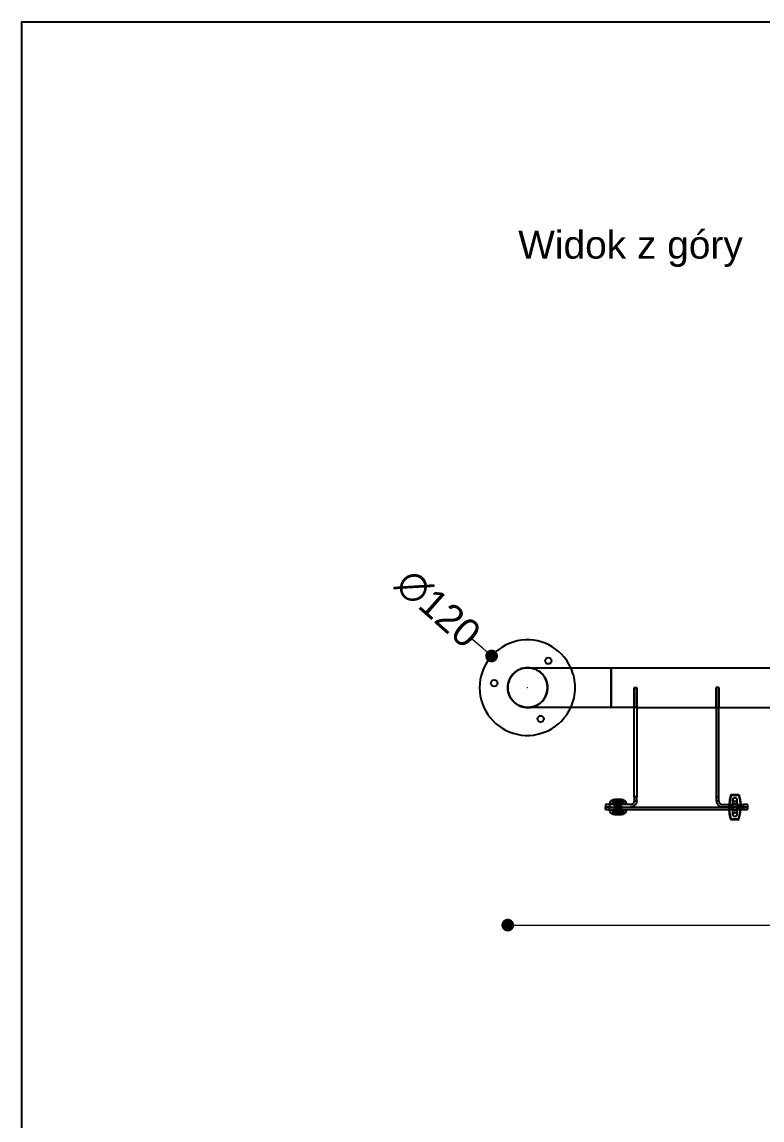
# Model space of a CAD drawing. Header units: millimetres. Extents: x 10366 to 13995, y 24552 to 29685.
# Drawn here: x 10366 to 11296, y 28305 to 29685 of the extents above; entities that cross this region are included whole.
import ezdxf

# ---------------------------------------------------------------- set-up
doc = ezdxf.new("R2010")
doc.units = ezdxf.units.MM
doc.header["$LTSCALE"] = 3
for name, color, linetype in [('Cyan', 120, 'Continuous'), ('Default', 7, 'Continuous'), ('Green', 3, 'Continuous'), ('Hidden_lines', 7, 'Continuous'), ('Red', 1, 'Continuous')]:
    doc.layers.add(name, color=color, linetype=linetype)
doc.styles.get("Standard").update_dxf_attribs({"font": 'arial.ttf'})
doc.dimstyles.new('MATEUSZ', dxfattribs={"dimtxt": 35, "dimasz": 16, "dimexe": 0.18, "dimexo": 0.0625, "dimgap": 0.09, "dimtad": 0, "dimdec": 0, "dimdsep": 46, "dimtxsty": 'Standard', "dimblk": 'DOT', "dimcen": 0.09, "dimse1": 1, "dimse2": 1, "dimadec": 0, "dimazin": 0, "dimtfac": 1, "dimtdec": 0, "dimtofl": 0, "dimtmove": 0, "dimatfit": 3, "dimfxl": 1, "dimtolj": 1, "dimtzin": 0, "dimlwd": 9, "dimlwe": 9, "dimarcsym": 0})

# ---------------------------------------------------------------- blocks, each defined once
blk = doc.blocks.new('_Dot')
at = {"color": 0, "linetype": 'ByBlock', "lineweight": -2}
blk.add_line((-0.5, 0), (-1, 0), dxfattribs=at)
at = {"color": 0, "linetype": 'ByBlock', "const_width": 0.5}
blk.add_lwpolyline([(-0.25, 0, 1), (0.25, 0, 1)], format="xyb", close=True, dxfattribs=at)
blk = doc.blocks.new('*D30')
at = {"color": 0, "lineweight": 9, "transparency": 16777216}
for p, q in [((10992.6, 28550.2), (12054, 28550.2)), ((13220.6, 28550.2), (12159.2, 28550.2))]:
    blk.add_line(p, q, dxfattribs=at)
at = {"layer": 'Defpoints', "color": 0, "transparency": 16777216}
for p in [(10976.6, 28848.5), (13236.6, 28848.5), (13236.6, 28550.2)]:
    blk.add_point(p, dxfattribs=at)
at = {"color": 0, "lineweight": 9, "transparency": 16777216, "xscale": 16, "yscale": 16, "zscale": 16, "rotation": 180}
blk.add_blockref('_Dot', (10976.6, 28550.2), dxfattribs=at)
at = {"color": 0, "lineweight": 9, "transparency": 16777216, "xscale": 16, "yscale": 16, "zscale": 16}
blk.add_blockref('_Dot', (13236.6, 28550.2), dxfattribs=at)
at = {"color": 0, "transparency": 16777216, "insert": (12106.6, 28550.2), "char_height": 35, "attachment_point": 5}
blk.add_mtext('\\A1;2260', dxfattribs=at)
blk = doc.blocks.new('*D32')
at = {"color": 0, "lineweight": 9, "transparency": 16777216}
for p, q in [((10932.3, 28909.5), (10944.3, 28898.9)), ((11001.1, 28848.5), (11001.3, 28848.5)), ((11001.2, 28848.4), (11001.2, 28848.6))]:
    blk.add_line(p, q, dxfattribs=at)
at = {"layer": 'Defpoints', "color": 0, "transparency": 16777216}
for p in [(10956.3, 28888.3), (11046.2, 28808.8)]:
    blk.add_point(p, dxfattribs=at)
at = {"color": 0, "lineweight": 9, "transparency": 16777216, "xscale": 16, "yscale": 16, "zscale": 16, "rotation": 318.5101208558178}
blk.add_blockref('_Dot', (10956.3, 28888.3), dxfattribs=at)
at = {"color": 0, "transparency": 16777216, "insert": (10889.1, 28947.7), "char_height": 35, "attachment_point": 5, "rotation": 318.5101}
blk.add_mtext('\\A1;∅120', dxfattribs=at)

msp = doc.modelspace()

# ---------------------------------------------------------------- linework, layer by layer
msp.add_line((11116.9, 28873.5), (13086.6, 28873.5))
msp.add_lwpolyline([(10366.2, 24552.5), (10366.2, 29684.6), (13995, 29684.6), (13995, 24552.5)], close=True)
at = {"layer": 'Cyan', "color": 0}
for p, q in [((11257.4, 28714.1), (11266.5, 28714.1)), ((11257.4, 28713.5), (11266.5, 28713.5)), ((11257.4, 28683.5), (11266.5, 28683.5)), ((11257.4, 28682.9), (11266.5, 28682.9))]:
    msp.add_line(p, q, dxfattribs=at)
for points in [[(11256.9, 28713.7, 0), (11255.3, 28707.7, 0), (11254.6, 28701.5, 0)], [(11257.4, 28713.5, 0), (11256, 28707.6, 0), (11255.2, 28701.5, 0)], [(11257.4, 28713.5, 0), (11257, 28713.6, 0), (11256.9, 28713.7, 0), (11256.9, 28713.7, 0), (11256.9, 28713.7, 0), (11256.9, 28713.7, 0), (11256.9, 28713.7, 0), (11256.9, 28713.7, 0), (11256.9, 28713.7, 0), (11256.9, 28713.7, 0), (11256.9, 28713.7, 0), (11256.9, 28713.7, 0), (11256.9, 28713.7, 0), (11256.9, 28713.7, 0), (11256.9, 28713.7, 0), (11256.9, 28713.7, 0), (11256.9, 28713.7, 0), (11256.9, 28713.7, 0), (11256.9, 28713.7, 0)], [(11257.4, 28714.1, 0), (11257.4, 28714.1, 0), (11257.4, 28714.1, 0), (11257.4, 28714.1, 0), (11257.4, 28714.1, 0), (11257.4, 28714.1, 0), (11257.4, 28714.1, 0), (11257.4, 28714.1, 0), (11257.4, 28714.1, 0), (11257.4, 28714.1, 0), (11257.4, 28714.1, 0), (11257.4, 28714.1, 0), (11257.4, 28714.1, 0), (11257.4, 28714.1, 0), (11257.4, 28714.1, 0), (11257.4, 28714.1, 0), (11257.4, 28713.5, 0)], [(11266.5, 28713.5, 0), (11266.5, 28714.1, 0)], [(11267.1, 28713.7, 0), (11267.1, 28713.7, 0), (11267.1, 28713.7, 0), (11267.1, 28713.7, 0), (11267.1, 28713.7, 0), (11267.1, 28713.7, 0), (11267.1, 28713.7, 0), (11267.1, 28713.7, 0), (11267.1, 28713.7, 0), (11267.1, 28713.7, 0), (11267.1, 28713.7, 0), (11267.1, 28713.7, 0), (11267.1, 28713.7, 0), (11267.1, 28713.7, 0), (11267.1, 28713.7, 0), (11267.1, 28713.7, 0), (11267.1, 28713.7, 0), (11266.5, 28713.5, 0)], [(11266.5, 28713.5, 0), (11268, 28707.6, 0), (11268.8, 28701.5, 0)], [(11267.1, 28713.7, 0), (11268.6, 28707.7, 0), (11269.4, 28701.5, 0)], [(11256.9, 28683.3, 0), (11255.3, 28689.4, 0), (11254.6, 28695.5, 0)], [(11257.4, 28683.5, 0), (11256, 28689.4, 0), (11255.2, 28695.5, 0)], [(11266.5, 28683.5, 0), (11268, 28689.4, 0), (11268.8, 28695.5, 0)], [(11267.1, 28683.3, 0), (11268.6, 28689.4, 0), (11269.4, 28695.5, 0)], [(11256.9, 28683.3, 0), (11256.9, 28683.3, 0), (11256.9, 28683.3, 0), (11256.9, 28683.3, 0), (11256.9, 28683.3, 0), (11256.9, 28683.3, 0), (11256.9, 28683.3, 0), (11256.9, 28683.3, 0), (11256.9, 28683.3, 0), (11256.9, 28683.3, 0), (11256.9, 28683.3, 0), (11256.9, 28683.3, 0), (11256.9, 28683.3, 0), (11256.9, 28683.3, 0), (11256.9, 28683.3, 0), (11256.9, 28683.3, 0), (11256.9, 28683.3, 0), (11257.4, 28683.5, 0)], [(11257.4, 28683.5, 0), (11257.4, 28683.1, 0), (11257.4, 28682.9, 0), (11257.4, 28682.9, 0), (11257.4, 28682.9, 0), (11257.4, 28682.9, 0), (11257.4, 28682.9, 0), (11257.4, 28682.9, 0), (11257.4, 28682.9, 0), (11257.4, 28682.9, 0), (11257.4, 28682.9, 0), (11257.4, 28682.9, 0), (11257.4, 28682.9, 0), (11257.4, 28682.9, 0), (11257.4, 28682.9, 0), (11257.4, 28682.9, 0), (11257.4, 28682.9, 0), (11257.4, 28682.9, 0), (11257.4, 28682.9, 0)], [(11266.5, 28683.5, 0), (11267, 28683.4, 0), (11267.1, 28683.3, 0), (11267.1, 28683.3, 0), (11267.1, 28683.3, 0), (11267.1, 28683.3, 0), (11267.1, 28683.3, 0), (11267.1, 28683.3, 0), (11267.1, 28683.3, 0), (11267.1, 28683.3, 0), (11267.1, 28683.3, 0), (11267.1, 28683.3, 0), (11267.1, 28683.3, 0), (11267.1, 28683.3, 0), (11267.1, 28683.3, 0), (11267.1, 28683.3, 0), (11267.1, 28683.3, 0), (11267.1, 28683.3, 0), (11267.1, 28683.3, 0)], [(11266.5, 28682.9, 0), (11266.5, 28682.9, 0), (11266.5, 28682.9, 0), (11266.5, 28682.9, 0), (11266.5, 28682.9, 0), (11266.5, 28682.9, 0), (11266.5, 28682.9, 0), (11266.5, 28682.9, 0), (11266.5, 28682.9, 0), (11266.5, 28682.9, 0), (11266.5, 28682.9, 0), (11266.5, 28682.9, 0), (11266.5, 28682.9, 0), (11266.5, 28682.9, 0), (11266.5, 28682.9, 0), (11266.5, 28683, 0), (11266.5, 28683.5, 0)]]:
    msp.add_polyline3d(points, dxfattribs=at)
for centre, start, end in [((11257.4, 28713.5), 90, 162.343), ((11266.5, 28713.5), 17.657, 90), ((11257.4, 28683.5), 197.657, 270), ((11257.4, 28683.5), 197.657, 270), ((11266.5, 28683.5), 270, 342.343)]:
    msp.add_arc(centre, 0.625, start, end, dxfattribs=at)
at = {"layer": 'Default', "color": 0}
for p, q in [((11106.6, 28873.5), (11116.9, 28873.5)), ((11135.6, 28711.5), (11135.6, 28848.3)), ((11135.6, 28848.3), (11138.6, 28848.3)), ((11138.6, 28848.3), (11138.6, 28711.5)), ((11238.6, 28848.3), (11238.6, 28711.5)), ((11241.6, 28848.3), (11238.6, 28848.3)), ((11241.6, 28711.5), (11241.6, 28848.3)), ((11135.6, 28823.5), (11106.6, 28823.5)), ((11138.6, 28823.5), (11238.6, 28823.5)), ((11241.6, 28823.5), (11441.6, 28823.5)), ((11138.6, 28711.5), (11135.6, 28711.5)), ((11138.6, 28706.5), (11135.6, 28706.5)), ((11238.6, 28711.5), (11241.6, 28711.5)), ((11238.6, 28706.5), (11241.6, 28706.5)), ((11099.6, 28701.5), (11099.6, 28698.5)), ((11099.6, 28695.5), (11099.6, 28698.5)), ((11130.6, 28701.5), (11104.6, 28701.5)), ((11104.6, 28701.5), (11104.6, 28698.5)), ((11104.6, 28698.5), (11272.6, 28698.5)), ((11104.6, 28695.5), (11104.6, 28698.5)), ((11104.6, 28698.5), (11130.6, 28698.5)), ((11104.6, 28695.5), (11272.6, 28695.5)), ((11246.6, 28701.5), (11272.6, 28701.5)), ((11272.6, 28698.5), (11246.6, 28698.5)), ((11272.6, 28701.5), (11272.6, 28698.5)), ((11272.6, 28698.5), (11272.6, 28695.5)), ((11277.6, 28701.5), (11277.6, 28698.5)), ((11277.6, 28698.5), (11277.6, 28695.5))]:
    msp.add_line(p, q, dxfattribs=at)
for points in [[(10976.6, 28848.5, 0), (10976.8, 28851.2, 0), (10977.2, 28853.8, 0), (10977.9, 28856.3, 0), (10978.8, 28858.8, 0), (10980.1, 28861.2, 0), (10981.5, 28863.4, 0), (10983.2, 28865.4, 0), (10985.1, 28867.3, 0), (10987.2, 28868.9, 0), (10989.4, 28870.3, 0), (10991.8, 28871.5, 0), (10994.3, 28872.4, 0), (10996.9, 28873.1, 0), (10999.5, 28873.4, 0), (11002.2, 28873.5, 0), (11004.8, 28873.3, 0)], [(11001.6, 28873.5, 0), (11001.6, 28873.5, 0), (11001.6, 28873.5, 0), (11001.7, 28873.5, 0), (11002, 28873.5, 0), (11003.4, 28873.5, 0), (11018.7, 28873.5, 0), (11106.6, 28873.5, 0)], [(11106.6, 28873.5, 0), (11106.6, 28873.5, 0), (11106.6, 28873.5, 0), (11106.6, 28873.5, 0), (11106.6, 28873.5, 0), (11106.6, 28873.5, 0), (11106.6, 28873.5, 0), (11106.6, 28873.5, 0), (11106.6, 28873.5, 0), (11106.6, 28873.5, 0), (11106.6, 28873.5, 0), (11106.6, 28873.5, 0), (11106.6, 28873.5, 0), (11106.6, 28873.5, 0), (11106.6, 28873.3, 0), (11106.6, 28872.8, 0), (11106.6, 28870.4, 0), (11106.6, 28848.5, 0)], [(11005.1, 28823.8, 0), (11002.4, 28823.5, 0), (10999.7, 28823.6, 0), (10997.1, 28823.9, 0), (10994.5, 28824.6, 0), (10992, 28825.5, 0), (10989.6, 28826.6, 0), (10987.3, 28828, 0), (10985.2, 28829.7, 0), (10983.3, 28831.5, 0), (10981.6, 28833.6, 0), (10980.1, 28835.8, 0), (10978.9, 28838.2, 0), (10977.9, 28840.6, 0), (10977.2, 28843.2, 0), (10976.8, 28845.9, 0), (10976.6, 28848.5, 0)], [(11106.6, 28848.5, 0), (11106.6, 28823.5, 0)], [(11135.6, 28823.5, 0), (11135.6, 28823.5, 0), (11135.6, 28823.5, 0), (11135.6, 28823.5, 0), (11135.6, 28823.5, 0), (11135.6, 28823.5, 0), (11135.6, 28823.5, 0), (11135.6, 28823.5, 0), (11135.6, 28823.5, 0), (11135.6, 28823.5, 0), (11135.6, 28823.5, 0), (11135.6, 28823.5, 0), (11135.6, 28823.6, 0), (11135.6, 28824, 0), (11135.6, 28825.9, 0), (11135.6, 28848.3, 0)], [(11138.6, 28848.3, 0), (11138.6, 28830.8, 0), (11138.6, 28825.4, 0), (11138.6, 28824, 0), (11138.6, 28823.6, 0), (11138.6, 28823.5, 0), (11138.6, 28823.5, 0), (11138.6, 28823.5, 0), (11138.6, 28823.5, 0), (11138.6, 28823.5, 0), (11138.6, 28823.5, 0), (11138.6, 28823.5, 0), (11138.6, 28823.5, 0), (11138.6, 28823.5, 0), (11138.6, 28823.5, 0), (11138.6, 28823.5, 0), (11138.6, 28823.5, 0), (11138.6, 28823.5, 0), (11138.6, 28823.5, 0)], [(11238.6, 28848.3, 0), (11238.6, 28823.5, 0)], [(11241.6, 28823.5, 0), (11241.6, 28823.5, 0), (11241.6, 28823.5, 0), (11241.6, 28823.5, 0), (11241.6, 28823.5, 0), (11241.6, 28823.5, 0), (11241.6, 28823.5, 0), (11241.6, 28823.5, 0), (11241.6, 28823.5, 0), (11241.6, 28823.5, 0), (11241.6, 28823.5, 0), (11241.6, 28823.5, 0), (11241.6, 28823.6, 0), (11241.6, 28824, 0), (11241.6, 28825.9, 0), (11241.6, 28848.3, 0)], [(11106.6, 28823.5, 0), (11001.6, 28823.5, 0)], [(11138.6, 28706.5, 0), (11138.6, 28705.7, 0), (11138.5, 28704.9, 0), (11138.3, 28704.2, 0), (11138, 28703.4, 0), (11137.7, 28702.7, 0), (11137.2, 28702, 0), (11136.8, 28701.4, 0), (11136.2, 28700.8, 0), (11135.6, 28700.3, 0), (11135, 28699.8, 0), (11134.3, 28699.4, 0), (11133.6, 28699.1, 0), (11132.9, 28698.9, 0), (11132.1, 28698.7, 0), (11131.4, 28698.6, 0), (11130.6, 28698.5, 0)], [(11135.6, 28706.5, 0), (11135.6, 28706, 0), (11135.5, 28705.5, 0), (11135.4, 28705, 0), (11135.2, 28704.6, 0), (11135, 28704.1, 0), (11134.7, 28703.7, 0), (11134.4, 28703.3, 0), (11134.1, 28702.9, 0), (11133.7, 28702.6, 0), (11133.3, 28702.3, 0), (11132.9, 28702.1, 0), (11132.5, 28701.9, 0), (11132, 28701.7, 0), (11131.6, 28701.6, 0), (11131.1, 28701.5, 0), (11130.6, 28701.5, 0)], [(11135.6, 28711.5, 0), (11135.6, 28706.5, 0)], [(11138.6, 28706.5, 0), (11138.6, 28706.5, 0), (11138.6, 28706.5, 0), (11138.6, 28706.5, 0), (11138.6, 28706.5, 0), (11138.6, 28706.5, 0), (11138.6, 28706.5, 0), (11138.6, 28706.5, 0), (11138.6, 28706.5, 0), (11138.6, 28706.5, 0), (11138.6, 28706.5, 0), (11138.6, 28706.5, 0), (11138.6, 28706.5, 0), (11138.6, 28706.5, 0), (11138.6, 28706.6, 0), (11138.6, 28706.7, 0), (11138.6, 28707.2, 0), (11138.6, 28711.5, 0)], [(11238.6, 28711.5, 0), (11238.6, 28706.5, 0)], [(11238.6, 28706.5, 0), (11238.7, 28705.7, 0), (11238.8, 28704.9, 0), (11239, 28704.2, 0), (11239.3, 28703.4, 0), (11239.6, 28702.7, 0), (11240, 28702, 0), (11240.5, 28701.4, 0), (11241, 28700.8, 0), (11241.6, 28700.3, 0), (11242.2, 28699.8, 0), (11242.9, 28699.4, 0), (11243.6, 28699.1, 0), (11244.3, 28698.9, 0), (11245.1, 28698.7, 0), (11245.9, 28698.6, 0), (11246.6, 28698.5, 0)], [(11241.6, 28706.5, 0), (11241.6, 28706.5, 0), (11241.6, 28706.5, 0), (11241.6, 28706.5, 0), (11241.6, 28706.5, 0), (11241.6, 28706.5, 0), (11241.6, 28706.5, 0), (11241.6, 28706.5, 0), (11241.6, 28706.5, 0), (11241.6, 28706.5, 0), (11241.6, 28706.5, 0), (11241.6, 28706.5, 0), (11241.6, 28706.5, 0), (11241.6, 28706.5, 0), (11241.6, 28706.6, 0), (11241.6, 28706.7, 0), (11241.6, 28707.2, 0), (11241.6, 28711.5, 0)], [(11241.6, 28706.5, 0), (11241.6, 28706, 0), (11241.7, 28705.5, 0), (11241.9, 28705, 0), (11242, 28704.6, 0), (11242.2, 28704.1, 0), (11242.5, 28703.7, 0), (11242.8, 28703.3, 0), (11243.1, 28702.9, 0), (11243.5, 28702.6, 0), (11243.9, 28702.3, 0), (11244.3, 28702.1, 0), (11244.8, 28701.9, 0), (11245.2, 28701.7, 0), (11245.7, 28701.6, 0), (11246.2, 28701.5, 0), (11246.6, 28701.5, 0)], [(11104.6, 28701.5, 0), (11099.6, 28701.5, 0)], [(11104.6, 28698.5, 0), (11101.1, 28698.5, 0), (11100, 28698.5, 0), (11099.7, 28698.5, 0), (11099.6, 28698.5, 0), (11099.6, 28698.5, 0), (11099.6, 28698.5, 0), (11099.6, 28698.5, 0), (11099.6, 28698.5, 0), (11099.6, 28698.5, 0), (11099.6, 28698.5, 0), (11099.6, 28698.5, 0), (11099.6, 28698.5, 0), (11099.6, 28698.5, 0), (11099.6, 28698.5, 0), (11099.6, 28698.5, 0), (11099.6, 28698.5, 0), (11099.6, 28698.5, 0), (11099.6, 28698.5, 0)], [(11099.6, 28698.5, 0), (11099.6, 28698.5, 0), (11099.6, 28698.5, 0), (11099.6, 28698.5, 0), (11099.6, 28698.5, 0), (11099.6, 28698.5, 0), (11099.6, 28698.5, 0), (11099.6, 28698.5, 0), (11099.6, 28698.5, 0), (11099.6, 28698.5, 0), (11099.6, 28698.5, 0), (11099.6, 28698.5, 0), (11099.6, 28698.5, 0), (11099.6, 28698.5, 0), (11099.7, 28698.5, 0), (11099.8, 28698.5, 0), (11100.2, 28698.5, 0), (11104.6, 28698.5, 0)], [(11099.6, 28695.5, 0), (11099.6, 28695.5, 0), (11099.6, 28695.5, 0), (11099.6, 28695.5, 0), (11099.6, 28695.5, 0), (11099.6, 28695.5, 0), (11099.6, 28695.5, 0), (11099.6, 28695.5, 0), (11099.6, 28695.5, 0), (11099.6, 28695.5, 0), (11099.6, 28695.5, 0), (11099.6, 28695.5, 0), (11099.6, 28695.5, 0), (11099.6, 28695.5, 0), (11099.7, 28695.5, 0), (11099.8, 28695.5, 0), (11100.2, 28695.5, 0), (11104.6, 28695.5, 0)], [(11277.6, 28701.5, 0), (11277.6, 28701.5, 0), (11277.6, 28701.5, 0), (11277.6, 28701.5, 0), (11277.6, 28701.5, 0), (11277.6, 28701.5, 0), (11277.6, 28701.5, 0), (11277.6, 28701.5, 0), (11277.6, 28701.5, 0), (11277.6, 28701.5, 0), (11277.6, 28701.5, 0), (11277.6, 28701.5, 0), (11277.6, 28701.5, 0), (11277.6, 28701.5, 0), (11277.6, 28701.5, 0), (11277.5, 28701.5, 0), (11277, 28701.5, 0), (11272.6, 28701.5, 0)], [(11277.6, 28698.5, 0), (11277.6, 28698.5, 0), (11277.6, 28698.5, 0), (11277.6, 28698.5, 0), (11277.6, 28698.5, 0), (11277.6, 28698.5, 0), (11277.6, 28698.5, 0), (11277.6, 28698.5, 0), (11277.6, 28698.5, 0), (11277.6, 28698.5, 0), (11277.6, 28698.5, 0), (11277.6, 28698.5, 0), (11277.6, 28698.5, 0), (11277.6, 28698.5, 0), (11277.6, 28698.5, 0), (11277.5, 28698.5, 0), (11277, 28698.5, 0), (11272.6, 28698.5, 0)], [(11272.6, 28698.5, 0), (11277.6, 28698.5, 0)], [(11272.6, 28695.5, 0), (11276.2, 28695.5, 0), (11277.3, 28695.5, 0), (11277.5, 28695.5, 0), (11277.6, 28695.5, 0), (11277.6, 28695.5, 0), (11277.6, 28695.5, 0), (11277.6, 28695.5, 0), (11277.6, 28695.5, 0), (11277.6, 28695.5, 0), (11277.6, 28695.5, 0), (11277.6, 28695.5, 0), (11277.6, 28695.5, 0), (11277.6, 28695.5, 0), (11277.6, 28695.5, 0), (11277.6, 28695.5, 0), (11277.6, 28695.5, 0), (11277.6, 28695.5, 0), (11277.6, 28695.5, 0)]]:
    msp.add_polyline3d(points, dxfattribs=at)
for centre in [(11027.5, 28882.2), (10959.5, 28854.1), (11017.9, 28809.2)]:
    msp.add_circle(centre, 4, dxfattribs=at)
for centre, radius, start, end in [((11001.2, 28848.5), 60, 24.6243, 335.3757), ((11001.6, 28848.5), 25, 83.4206, 180), ((11001.6, 28848.5), 25, 180, 277.9735)]:
    msp.add_arc(centre, radius, start, end, dxfattribs=at)
at = {"layer": 'Green', "color": 0}
for points in [[(11259.5, 28701.5, 0), (11259.5, 28707.9, 0)], [(11264.5, 28707.9, 0), (11264.5, 28707.9, 0), (11264.5, 28707.9, 0), (11264.5, 28707.9, 0), (11264.5, 28707.9, 0), (11264.5, 28707.9, 0), (11264.5, 28707.9, 0), (11264.5, 28707.9, 0), (11264.5, 28707.9, 0), (11264.5, 28707.9, 0), (11264.5, 28707.9, 0), (11264.5, 28707.9, 0), (11264.5, 28707.9, 0), (11264.5, 28707.9, 0), (11264.5, 28707.8, 0), (11264.5, 28707.3, 0), (11264.5, 28705.3, 0), (11264.5, 28701.5, 0)], [(11259.5, 28689.1, 0), (11259.5, 28689.1, 0), (11259.5, 28689.1, 0), (11259.5, 28689.1, 0), (11259.5, 28689.2, 0), (11259.5, 28689.4, 0), (11259.5, 28690.5, 0), (11259.5, 28695.5, 0)], [(11264.5, 28695.5, 0), (11264.5, 28689.1, 0)]]:
    msp.add_polyline3d(points, dxfattribs=at)
for centre in [(11262, 28707.9), (11262, 28689.1)]:
    msp.add_circle(centre, 2.5, dxfattribs=at)
at = {"layer": 'Hidden_lines', "color": 0}
for p, q in [((11135.6, 28848.5), (11138.6, 28848.5)), ((11241.6, 28848.5), (11238.6, 28848.5)), ((11137.3, 28823.5), (11135.6, 28823.5)), ((11138.6, 28823.5), (11135.6, 28823.5)), ((11137.3, 28823.5), (11138.6, 28823.5)), ((11238.6, 28823.5), (11241.6, 28823.5)), ((11241.6, 28823.5), (11238.6, 28823.5)), ((11107.5, 28702), (11108.9, 28705)), ((11112.1, 28702), (11112.1, 28705)), ((11115.1, 28702), (11115.1, 28705)), ((11118.1, 28705), (11118.1, 28701.5)), ((11121.4, 28705), (11122.8, 28702)), ((11107.9, 28694.2), (11107.5, 28695.1)), ((11107.9, 28694.2), (11108, 28693.8)), ((11108, 28693.8), (11108.2, 28693.5)), ((11108.2, 28693.5), (11108.9, 28692.1)), ((11111.1, 28698.5), (11111.1, 28701.5)), ((11111.1, 28695.5), (11111.1, 28698.5)), ((11112.1, 28699), (11112.1, 28701.5)), ((11112.1, 28695.5), (11112.1, 28698.1)), ((11112.1, 28692.1), (11112.1, 28695.5)), ((11115.1, 28699), (11115.1, 28701.5)), ((11115.1, 28698.1), (11115.1, 28695.5)), ((11115.1, 28695.1), (11115.1, 28692.1)), ((11118.1, 28701.2), (11118.1, 28699)), ((11118.1, 28698.1), (11118.1, 28695.5)), ((11118.1, 28695.1), (11118.1, 28692.1)), ((11119.1, 28701.5), (11119.1, 28698.5)), ((11119.1, 28698.5), (11119.1, 28695.5)), ((11122.8, 28695.1), (11121.4, 28692.1)), ((11254.6, 28698.5), (11254.6, 28701.5)), ((11254.6, 28695.5), (11254.6, 28698.5)), ((11262, 28698.8), (11266.1, 28698.8)), ((11266.1, 28698.2), (11262, 28698.2)), ((11269.6, 28701.5), (11269.6, 28698.5)), ((11269.6, 28698.5), (11269.6, 28695.5))]:
    msp.add_line(p, q, dxfattribs=at)
for points in [[(11004.8, 28873.3, 0), (11007, 28872.9, 0), (11009.2, 28872.3, 0), (11011.3, 28871.6, 0), (11013.3, 28870.6, 0), (11015.3, 28869.5, 0), (11017.1, 28868.2, 0), (11018.8, 28866.7, 0), (11020.3, 28865.1, 0), (11021.8, 28863.3, 0), (11023, 28861.5, 0), (11024.1, 28859.5, 0), (11025, 28857.4, 0), (11025.7, 28855.3, 0), (11026.2, 28853.1, 0), (11026.5, 28850.9, 0), (11026.6, 28848.6, 0), (11026.5, 28846.4, 0), (11026.2, 28844.2, 0), (11025.8, 28842, 0), (11025.1, 28839.8, 0), (11024.2, 28837.8, 0), (11023.1, 28835.8, 0), (11021.9, 28833.9, 0), (11020.5, 28832.1, 0), (11019, 28830.5, 0), (11017.3, 28829, 0), (11015.5, 28827.7, 0), (11013.5, 28826.5, 0), (11011.5, 28825.6, 0), (11009.4, 28824.8, 0), (11007.3, 28824.2, 0), (11005.1, 28823.8, 0)], [(11106.6, 28823.5, 0), (11106.6, 28823.5, 0), (11106.6, 28823.5, 0), (11106.6, 28823.5, 0), (11106.6, 28823.5, 0), (11106.6, 28823.5, 0), (11106.6, 28823.5, 0), (11106.6, 28823.5, 0), (11106.6, 28823.5, 0), (11106.6, 28823.5, 0), (11106.6, 28823.5, 0), (11106.6, 28823.5, 0), (11106.6, 28823.6, 0), (11106.6, 28823.7, 0), (11106.6, 28824.2, 0), (11106.6, 28826.6, 0), (11106.6, 28847.9, 0), (11106.6, 28865.9, 0), (11106.6, 28871.7, 0), (11106.6, 28873.1, 0), (11106.6, 28873.4, 0), (11106.6, 28873.5, 0), (11106.6, 28873.5, 0), (11106.6, 28873.5, 0), (11106.6, 28873.5, 0), (11106.6, 28873.5, 0), (11106.6, 28873.5, 0), (11106.6, 28873.5, 0), (11106.6, 28873.5, 0), (11106.6, 28873.5, 0), (11106.6, 28873.5, 0), (11106.6, 28873.5, 0), (11106.6, 28873.5, 0), (11106.6, 28873.5, 0)], [(11135.6, 28848.5, 0), (11135.6, 28823.5, 0)], [(11138.6, 28823.5, 0), (11138.6, 28823.5, 0), (11138.6, 28823.5, 0), (11138.6, 28823.5, 0), (11138.6, 28823.5, 0), (11138.6, 28823.5, 0), (11138.6, 28823.5, 0), (11138.6, 28823.5, 0), (11138.6, 28823.5, 0), (11138.6, 28823.5, 0), (11138.6, 28823.5, 0), (11138.6, 28823.5, 0), (11138.6, 28823.6, 0), (11138.6, 28824, 0), (11138.6, 28826, 0), (11138.6, 28848.5, 0)], [(11238.6, 28823.5, 0), (11238.6, 28823.5, 0), (11238.6, 28823.5, 0), (11238.6, 28823.5, 0), (11238.6, 28823.5, 0), (11238.6, 28823.5, 0), (11238.6, 28823.5, 0), (11238.6, 28823.5, 0), (11238.6, 28823.5, 0), (11238.6, 28823.5, 0), (11238.6, 28823.5, 0), (11238.6, 28823.5, 0), (11238.6, 28823.6, 0), (11238.6, 28824, 0), (11238.6, 28826, 0), (11238.6, 28848.5, 0)], [(11241.6, 28848.5, 0), (11241.6, 28823.5, 0)], [(11254.6, 28701.5, 0), (11254.5, 28698.5, 0)], [(11254.6, 28695.5, 0), (11254.5, 28698.5, 0)], [(11255.2, 28701.5, 0), (11255.1, 28698.5, 0)], [(11255.2, 28695.5, 0), (11255.1, 28698.5, 0)], [(11259.5, 28698.5, 0), (11259.5, 28701.5, 0)], [(11259.5, 28695.5, 0), (11259.5, 28698.5, 0)], [(11264.5, 28701.5, 0), (11264.5, 28698.5, 0)], [(11264.5, 28698.5, 0), (11264.5, 28695.5, 0)], [(11268.8, 28701.5, 0), (11268.9, 28698.5, 0)], [(11268.8, 28695.5, 0), (11268.9, 28698.5, 0)], [(11269.4, 28701.5, 0), (11269.5, 28698.5, 0)], [(11269.4, 28695.5, 0), (11269.5, 28698.5, 0)]]:
    msp.add_polyline3d(points, dxfattribs=at)
for points in [[(11115.1, 28705, 0), (11108.9, 28705, 0)], [(11115.1, 28705, 0), (11121.4, 28705, 0)], [(11115.1, 28692.1, 0), (11108.9, 28692.1, 0)], [(11115.1, 28699, 0), (11113, 28699, 0), (11112.3, 28699, 0), (11112.2, 28699, 0), (11112.1, 28699, 0), (11112.1, 28699, 0), (11112.1, 28699, 0), (11112.1, 28699, 0), (11112.1, 28699, 0), (11112.1, 28699, 0), (11112.1, 28699, 0), (11112.1, 28699, 0), (11112.1, 28699, 0), (11112.1, 28699, 0), (11112.1, 28699, 0), (11112.1, 28699, 0), (11112.1, 28699, 0), (11112.1, 28699, 0), (11112.1, 28699, 0), (11112.1, 28699, 0), (11112.1, 28699, 0), (11112.1, 28699, 0), (11112.1, 28699, 0), (11112.1, 28699, 0), (11112.1, 28699, 0), (11112.1, 28699, 0), (11112.1, 28699, 0), (11112.1, 28699, 0), (11112.1, 28699, 0), (11112.1, 28699, 0), (11112.2, 28699, 0), (11112.5, 28699, 0)], [(11115.1, 28698.1, 0), (11113, 28698.1, 0), (11112.3, 28698.1, 0), (11112.2, 28698.1, 0), (11112.1, 28698.1, 0), (11112.1, 28698.1, 0), (11112.1, 28698.1, 0), (11112.1, 28698.1, 0), (11112.1, 28698.1, 0), (11112.1, 28698.1, 0), (11112.1, 28698.1, 0), (11112.1, 28698.1, 0), (11112.1, 28698.1, 0), (11112.1, 28698.1, 0), (11112.1, 28698.1, 0), (11112.1, 28698.1, 0), (11112.1, 28698.1, 0), (11112.1, 28698.1, 0), (11112.1, 28698.1, 0), (11112.1, 28698.1, 0), (11112.1, 28698.1, 0), (11112.1, 28698.1, 0), (11112.1, 28698.1, 0), (11112.1, 28698.1, 0), (11112.1, 28698.1, 0), (11112.1, 28698.1, 0), (11112.1, 28698.1, 0), (11112.1, 28698.1, 0), (11112.1, 28698.1, 0), (11112.1, 28698.1, 0), (11112.2, 28698.1, 0), (11112.5, 28698.1, 0)], [(11115.1, 28699, 0), (11117.2, 28699, 0), (11117.9, 28699, 0), (11118.1, 28699, 0), (11118.1, 28699, 0), (11118.1, 28699, 0), (11118.1, 28699, 0), (11118.1, 28699, 0), (11118.1, 28699, 0), (11118.1, 28699, 0), (11118.1, 28699, 0), (11118.1, 28699, 0), (11118.1, 28699, 0), (11118.1, 28699, 0), (11118.1, 28699, 0), (11118.1, 28699, 0), (11118.1, 28699, 0), (11118.1, 28699, 0), (11118.1, 28699, 0), (11118.1, 28699, 0), (11118.1, 28699, 0), (11118.1, 28699, 0), (11118.1, 28699, 0), (11118.1, 28699, 0), (11118.1, 28699, 0), (11118.1, 28699, 0), (11118.1, 28699, 0), (11118.1, 28699, 0), (11118.1, 28699, 0), (11118.1, 28699, 0), (11118, 28699, 0), (11117.7, 28699, 0)], [(11115.1, 28698.1, 0), (11117.2, 28698.1, 0), (11117.9, 28698.1, 0), (11118.1, 28698.1, 0), (11118.1, 28698.1, 0), (11118.1, 28698.1, 0), (11118.1, 28698.1, 0), (11118.1, 28698.1, 0), (11118.1, 28698.1, 0), (11118.1, 28698.1, 0), (11118.1, 28698.1, 0), (11118.1, 28698.1, 0), (11118.1, 28698.1, 0), (11118.1, 28698.1, 0), (11118.1, 28698.1, 0), (11118.1, 28698.1, 0), (11118.1, 28698.1, 0), (11118.1, 28698.1, 0), (11118.1, 28698.1, 0), (11118.1, 28698.1, 0), (11118.1, 28698.1, 0), (11118.1, 28698.1, 0), (11118.1, 28698.1, 0), (11118.1, 28698.1, 0), (11118.1, 28698.1, 0), (11118.1, 28698.1, 0), (11118.1, 28698.1, 0), (11118.1, 28698.1, 0), (11118.1, 28698.1, 0), (11118.1, 28698.1, 0), (11118, 28698.1, 0), (11117.7, 28698.1, 0)], [(11115.1, 28692.1, 0), (11121.4, 28692.1, 0)]]:
    msp.add_polyline3d(points, close=True, dxfattribs=at)
for radius in [4.35, 4.22]:
    msp.add_circle((11262, 28698.5), radius, dxfattribs=at)
for centre, radius, start, end in [((11001.6, 28848.5), 25, 277.9735, 83.4206), ((11001.2, 28848.5), 60, 0, 24.6243), ((11001.2, 28848.5), 60, 335.3757, 0), ((11262, 28698.5), 4.22, 4.0666, 270), ((11262, 28698.5), 4.1, 4.1288, 270), ((11262, 28698.5), 4.22, 270, 355.9334), ((11262, 28698.5), 4.1, 270, 355.8712)]:
    msp.add_arc(centre, radius, start, end, dxfattribs=at)
at = {"layer": 'Red', "color": 0}
for points in [[(11104.6, 28702, 0), (11104.6, 28702.6, 0), (11104.7, 28703.2, 0), (11104.9, 28703.7, 0), (11105.1, 28704.3, 0), (11105.3, 28704.8, 0), (11105.6, 28705.3, 0), (11106, 28705.8, 0), (11106.3, 28706.2, 0), (11106.8, 28706.6, 0), (11107.3, 28707, 0), (11107.8, 28707.3, 0), (11108.3, 28707.6, 0), (11108.9, 28707.8, 0), (11109.4, 28707.9, 0), (11110, 28708, 0), (11110.6, 28708, 0)], [(11115.1, 28702, 0), (11115.1, 28708, 0)], [(11119.6, 28708, 0), (11120.8, 28707.9, 0), (11121.4, 28707.8, 0), (11121.9, 28707.6, 0), (11122.4, 28707.3, 0), (11123, 28707, 0), (11123.4, 28706.6, 0), (11123.9, 28706.2, 0), (11124.3, 28705.8, 0), (11124.6, 28705.3, 0), (11124.9, 28704.8, 0), (11125.2, 28704.3, 0), (11125.4, 28703.7, 0), (11125.5, 28703.2, 0), (11125.6, 28702.6, 0), (11125.6, 28702, 0)], [(11110.6, 28689.1, 0), (11109.4, 28689.2, 0), (11108.9, 28689.3, 0), (11108.3, 28689.5, 0), (11107.8, 28689.8, 0), (11107.3, 28690.1, 0), (11106.8, 28690.4, 0), (11106.3, 28690.8, 0), (11106, 28691.3, 0), (11105.6, 28691.8, 0), (11105.3, 28692.3, 0), (11105.1, 28692.8, 0), (11104.9, 28693.3, 0), (11104.7, 28693.9, 0), (11104.6, 28694.5, 0), (11104.6, 28695.1, 0)], [(11115.1, 28695.1, 0), (11115.1, 28689.1, 0)], [(11125.6, 28695.1, 0), (11125.6, 28694.5, 0), (11125.5, 28693.9, 0), (11125.4, 28693.3, 0), (11125.2, 28692.8, 0), (11124.9, 28692.3, 0), (11124.6, 28691.8, 0), (11124.3, 28691.3, 0), (11123.9, 28690.8, 0), (11123.4, 28690.4, 0), (11123, 28690.1, 0), (11122.4, 28689.8, 0), (11121.9, 28689.5, 0), (11121.4, 28689.3, 0), (11120.8, 28689.2, 0), (11120.2, 28689.1, 0), (11119.6, 28689.1, 0)]]:
    msp.add_polyline3d(points, dxfattribs=at)
for points in [[(11115.1, 28708, 0), (11110.6, 28708, 0)], [(11115.1, 28708, 0), (11119.6, 28708, 0)], [(11115.1, 28702, 0), (11104.6, 28702, 0)], [(11115.1, 28695.1, 0), (11104.6, 28695.1, 0)], [(11115.1, 28702, 0), (11125.6, 28702, 0)], [(11115.1, 28695.1, 0), (11125.6, 28695.1, 0)], [(11115.1, 28689.1, 0), (11110.6, 28689.1, 0)], [(11115.1, 28689.1, 0), (11119.6, 28689.1, 0)]]:
    msp.add_polyline3d(points, close=True, dxfattribs=at)

# ---------------------------------------------------------------- texts
msp.add_text('Widok z góry', height=34.962).set_placement((10989.7, 29387.4))

# ---------------------------------------------------------------- dimensions: what is measured, and where the dimension line sits
dim = msp.add_diameter_dim_2p(p1=(11046.2, 28808.8), p2=(10956.3, 28888.3), dimstyle='MATEUSZ')
dim.commit()
dim.dimension.update_dxf_attribs({"geometry": '*D32', "text_midpoint": (10889.1, 28947.7)})
dim = msp.add_linear_dim(base=(13236.6, 28550.2), p1=(10976.6, 28848.5), p2=(13236.6, 28848.5), dimstyle='MATEUSZ')
dim.commit()
dim.dimension.update_dxf_attribs({"geometry": '*D30', "text_midpoint": (12106.6, 28550.2)})

doc.saveas('drawing.dxf')
